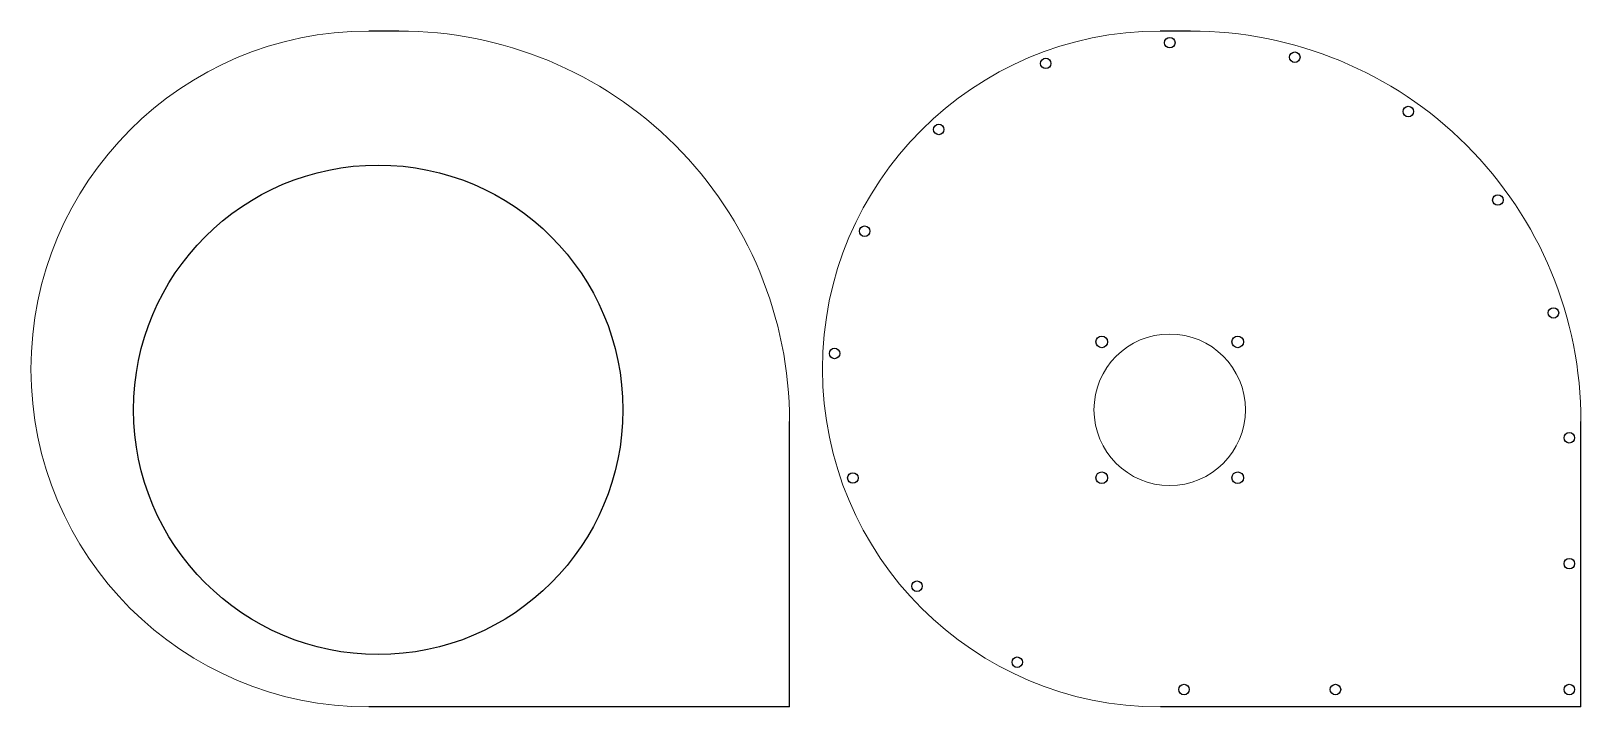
# Model space of a CAD drawing. Header units: millimetres. Extents: x 458 to 1788, y 289 to 870.
import ezdxf

# ---------------------------------------------------------------- set-up
doc = ezdxf.new("R2010")
doc.units = ezdxf.units.MM

# ---------------------------------------------------------------- blocks, each defined once
blk = doc.blocks.new('*U5')
blk.add_circle((0, 0), 5)
blk = doc.blocks.new('*U6')
at = {"color": 0, "linetype": 'ByBlock', "lineweight": -2, "transparency": 16777216}
for p, rotation in [((1376.5, 602.8), 89.99999999999999), ((1376.5, 486.2), 180), ((1493.2, 486.2), 269.9999999999999)]:
    blk.add_blockref('*U5', p, dxfattribs=dict(at, rotation=rotation))
blk.add_blockref('*U5', (1493.2, 602.8), dxfattribs=at)

msp = doc.modelspace()

# ---------------------------------------------------------------- linework, layer by layer
for p, q in [((773.2, 869.5), (747.4, 869.5)), ((1452.6, 869.5), (1426.7, 869.5)), ((1108.5, 289.5), (1108.5, 534.5)), ((1787.8, 289.5), (1787.8, 534.5)), ((1108.5, 289.5), (747.5, 289.5)), ((1787.8, 289.5), (1426.8, 289.5))]:
    msp.add_line(p, q)
for centre, radius in [((1434.9, 859.5), 4.5), ((1542.2, 847), 4.5), ((1328.4, 841.7), 4.5), ((1639.6, 800.4), 4.5), ((1236.6, 785), 4.5), ((755.5, 544.5), 210), ((1716.5, 724.5), 4.5), ((1173, 697.7), 4.5), ((1764.2, 627.6), 4.5), ((1147.2, 592.8), 4.5), ((1777.8, 520.5), 4.5), ((1162.9, 486), 4.5), ((1777.8, 412.5), 4.5), ((1217.9, 393.1), 4.5), ((1304, 327.9), 4.5), ((1447.1, 304.5), 4.5), ((1577.1, 304.5), 4.5), ((1777.8, 304.5), 4.5)]:
    msp.add_circle(centre, radius)
at = {"color": 7, "linetype": 'Continuous', "lineweight": 15}
msp.add_circle((1434.8, 544.5), 65, dxfattribs=at)
for centre, radius, start, end in [((747.5, 579.5), 290, 90.022, 270), ((773.5, 534.5), 335, 0, 90.044), ((1426.8, 579.5), 290, 90.022, 270), ((1452.8, 534.5), 335, 0, 90.044)]:
    msp.add_arc(centre, radius, start, end, dxfattribs=at)

# ---------------------------------------------------------------- block references
msp.add_blockref('*U6', (0, 0))

doc.saveas('drawing.dxf')
